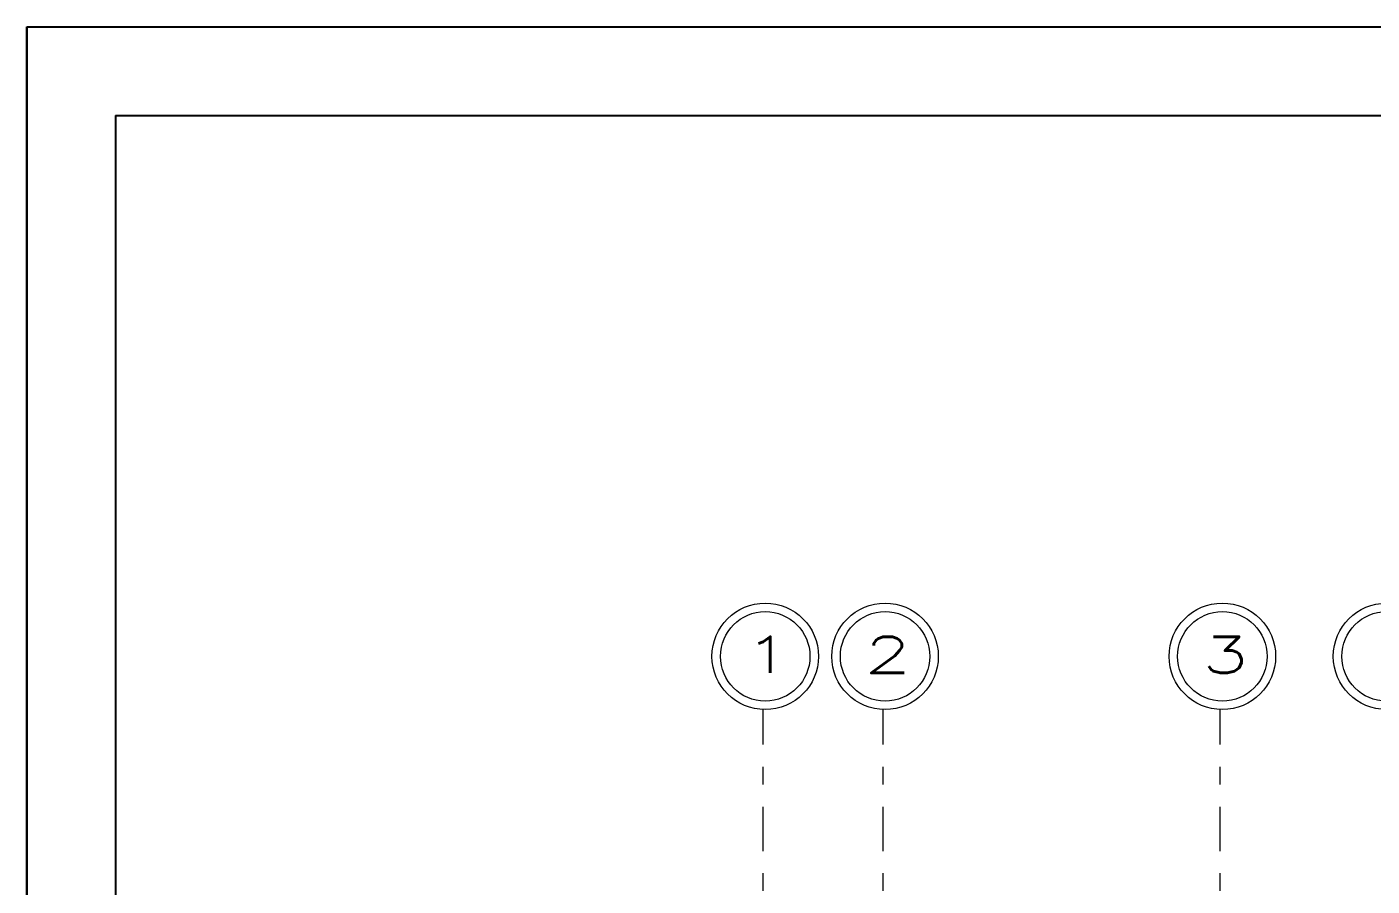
# Model space of a CAD drawing. Header units: metres. Extents: x -50 to 76, y -61 to 14.
# Drawn here: x 15.96 to 23.54, y -30.67 to -25.83 of the extents above; entities that cross this region are included whole.
import ezdxf

# ---------------------------------------------------------------- set-up
doc = ezdxf.new("R2010")
doc.units = ezdxf.units.M
doc.header["$MEASUREMENT"] = 0
doc.linetypes.add('CENTERX2', pattern=[4, 2.5, -0.5, 0.5, -0.5])
doc.linetypes.add('DASHDOT2', pattern=[0.5, 0.25, -0.125, 0, -0.125])
for name, color, linetype, lineweight in [('_TXT1', 7, 'Continuous', 0), ('achurados', 251, 'Continuous', 0), ('EJES', 251, 'CENTERX2', 0), ('F-PLANO 3', 81, 'Continuous', 20)]:
    doc.layers.add(name, color=color, linetype=linetype, lineweight=lineweight)
doc.styles.add('ROMANS', font='romans', dxfattribs={"width": 0.7})

msp = doc.modelspace()

# ---------------------------------------------------------------- linework, layer by layer
for p, q in [((15.9614, -25.8303), (75.9614, -25.8303)), ((15.9614, -60.8303), (15.9614, -25.8303)), ((15.9614, -25.8303), (15.9614, -60.8303)), ((15.9614, -25.8303), (15.9614, -60.8303)), ((16.4614, -26.3303), (75.4614, -26.3303)), ((16.4614, -26.3303), (16.4614, -60.3303))]:
    msp.add_line(p, q)
at = {"layer": 'achurados', "color": 251, "linetype": 'ByBlock'}
for centre in [(20.1204, -29.3769), (20.7954, -29.3769), (22.6954, -29.3769), (23.6204, -29.3769)]:
    msp.add_circle(centre, 0.3, dxfattribs=at)
at = {"layer": 'EJES', "linetype": 'DASHDOT2'}
for p, q in [((20.1088, -40.074), (20.1088, -29.6766)), ((20.7838, -40.074), (20.7838, -29.6766)), ((22.6838, -40.074), (22.6838, -29.6766))]:
    msp.add_line(p, q, dxfattribs=at)
at = {"layer": 'F-PLANO 3', "color": 1, "linetype": 'ByBlock'}
for centre in [(20.1204, -29.3769), (20.7954, -29.3769), (22.6954, -29.3769), (23.6204, -29.3769)]:
    msp.add_circle(centre, 0.252, dxfattribs=at)

# ---------------------------------------------------------------- texts
at = {"layer": '_TXT1', "style": 'ROMANS', "width": 1.5}
for s, p in [('1', (20.0043, -29.4705)), ('2', (20.6793, -29.4705)), ('3', (22.5793, -29.4705))]:
    msp.add_text(s, height=0.2042, dxfattribs=at).set_placement(p)

doc.saveas('drawing.dxf')
